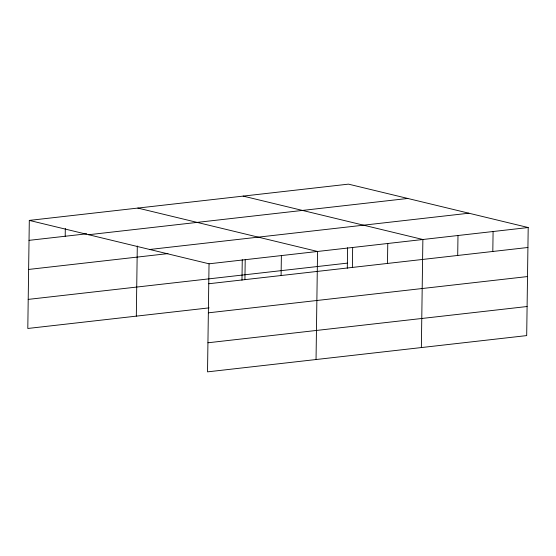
<?xml version="1.0" encoding="UTF-8"?>
<svg xmlns="http://www.w3.org/2000/svg" width="556" height="556" viewBox="0 0 556 556"><rect width="100%" height="100%" fill="white"/><g stroke="black" fill="none" stroke-linecap="round" stroke-linejoin="round"><path stroke-width="0.83" d="M29.308 220.405L209.035 263.801L207.527 371.86L526.692 335.595L528.2 227.529L348.473 184.14L29.308 220.405L27.8 328.471L209.105 307.871M65.205 236.251L65.309 228.44M136.317 316.142L137.297 245.988M241.978 280.224L242.263 259.687M244.925 279.64L245.21 259.687M281.1 275.526L281.378 255.579M316.044 359.53L317.552 251.465L137.825 208.076M347.298 268.256L347.583 247.719M352.379 267.429L352.657 247.476M387.49 263.44L387.768 243.486M421.365 347.563L422.873 239.497L243.153 196.108M457.706 255.461L457.984 235.508M492.811 251.472L493.089 231.518M29.03 240.359L86.736 233.805M88.619 234.729L407.784 198.457M149.724 249.477L468.889 213.212M28.627 269.438L167.968 253.599M209.035 263.801L528.2 227.529M28.203 299.392L347.375 263.127M208.757 283.748L527.922 247.483M208.347 312.826L527.512 276.561M207.93 342.781L527.095 306.516"/></g></svg>
